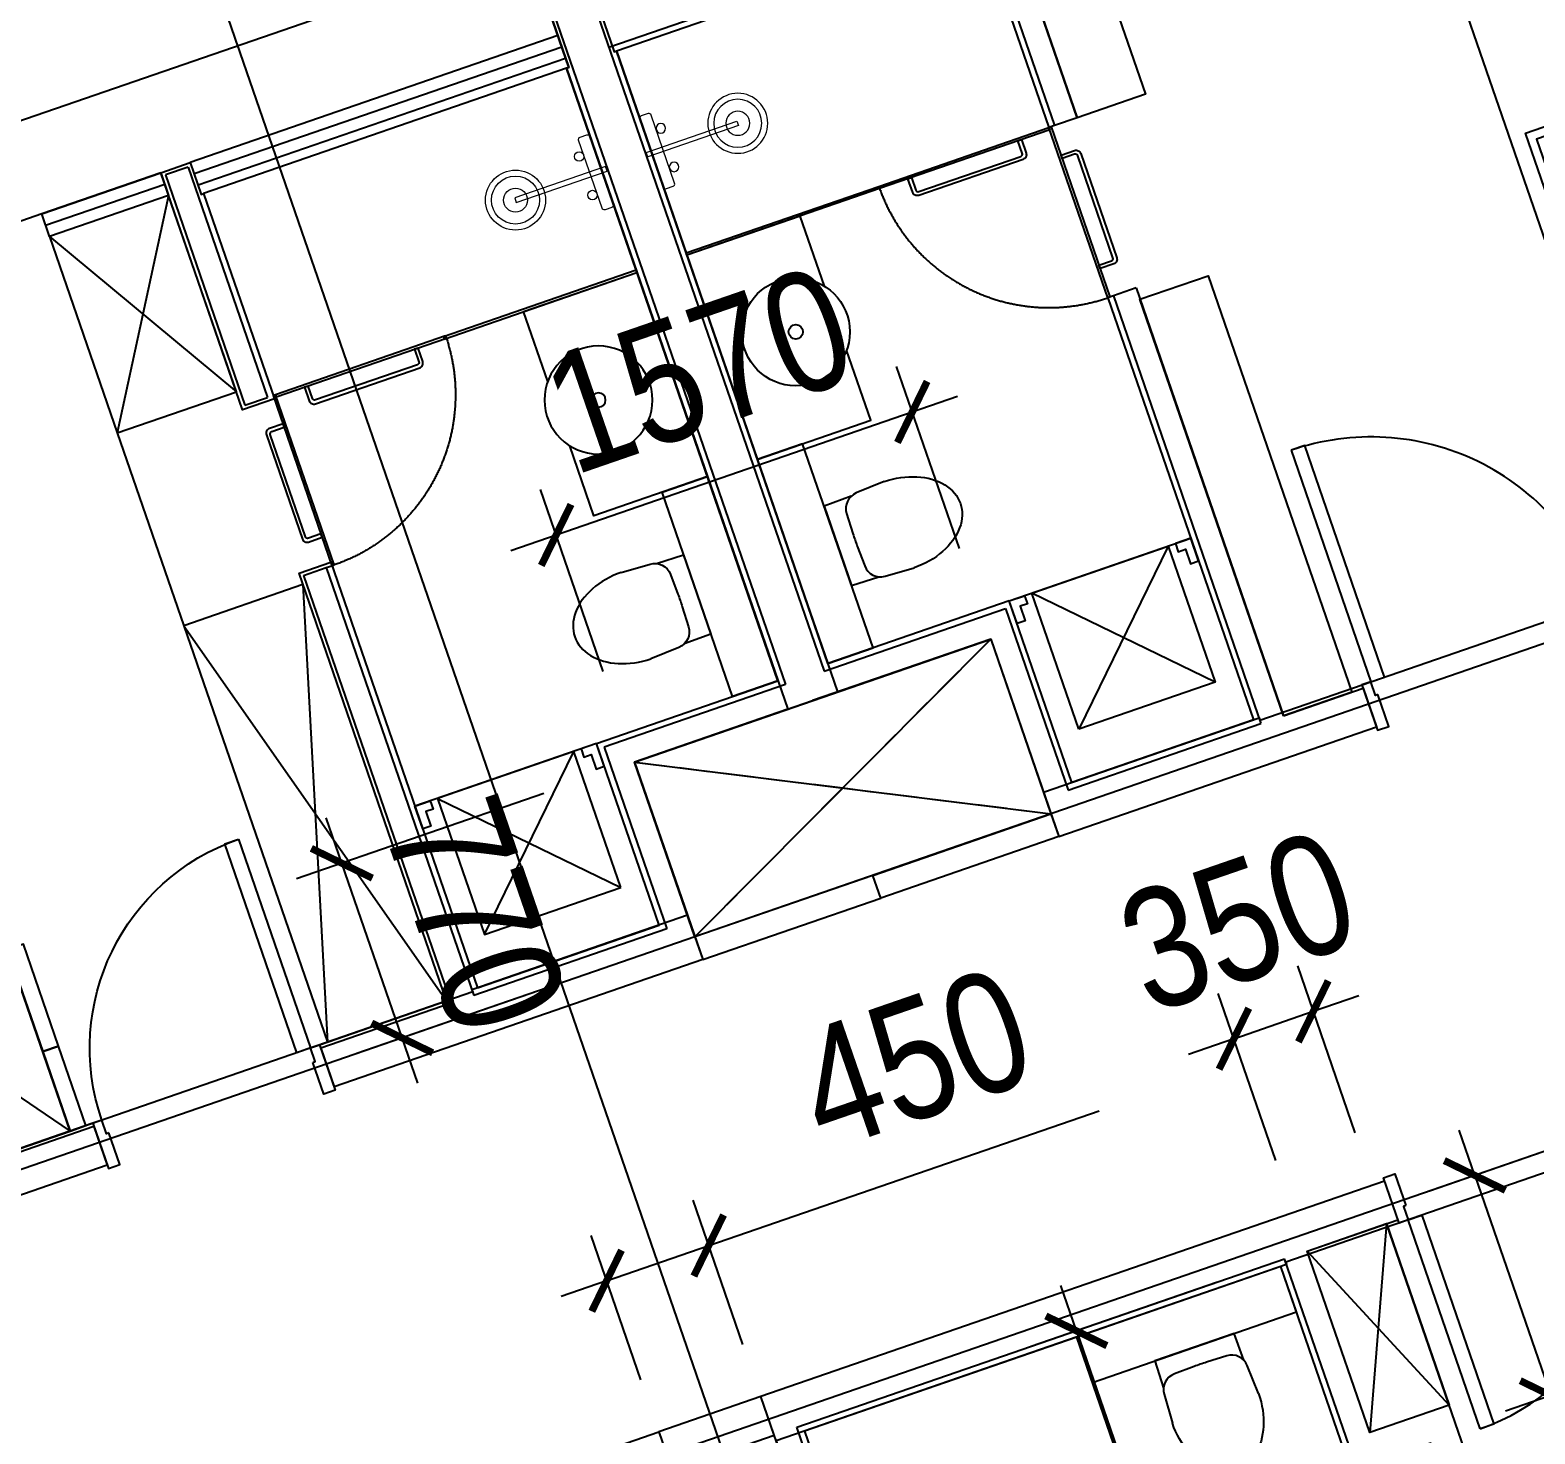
# Model space of a CAD drawing. Header units: millimetres. Extents: x -361699137 to 361252145, y -356478932 to 356523199.
# Drawn here: x -77126 to -70855, y 41145 to 46992 of the extents above; entities that cross this region are included whole.
import ezdxf

# ---------------------------------------------------------------- set-up
doc = ezdxf.new("R2010")
doc.units = ezdxf.units.MM
doc.header["$LTSCALE"] = 100
doc.header["$MEASUREMENT"] = 0
doc.set_wipeout_variables(frame=1)
doc.linetypes.add('ACAD_ISO03W100', pattern=[30, 12, -18])
doc.linetypes.add('HIDDEN', pattern=[0.375, 0.25, -0.125])
doc.layers.add('A- NOI THAT', color=3, linetype='Continuous', lineweight=9)
doc.layers.add('A-NoiThat', color=39, linetype='Continuous', lineweight=13)
for name, color, linetype in [('A-_FURN----_E-_N', 251, 'Continuous'), ('A-_SANIEQPT_E-_N', 251, 'Continuous'), ('A-ANNO-ROOM', 50, 'Continuous'), ('A-WALL-FNSH', 11, 'Continuous'), ('IDEA - dim', 251, 'Continuous'), ('KC', 5, 'Continuous'), ('KT-Cua', 36, 'Continuous'), ('KT-Khuat', 9, 'HIDDEN'), ('KT-Net manh', 139, 'Continuous'), ('KT-Tuong', 1, 'Continuous')]:
    doc.layers.add(name, color=color, linetype=linetype)
doc.layers.add('dien tich thong thuy', color=3, linetype='Continuous', plot=False)
doc.styles.add('220126_HDN_HBA typical plan$0$211210_HDN_HBA_TYPICAL PLAN CORE OPT 1$0$HBA-Text', font='GOTHIC.TTF')
doc.styles.add('Arial Narrow', font='ARIALN.TTF')
doc.dimstyles.new('ccu12-200', dxfattribs={"dimscale": 200, "dimtxt": 2.5, "dimasz": 1, "dimexe": 1, "dimexo": 2, "dimgap": 1, "dimtad": 1, "dimdec": 0, "dimdsep": 46, "dimtxsty": 'Arial Narrow', "dimblk": 'ARCHTICK', "dimcen": -1, "dimdle": 1, "dimclrd": 256, "dimclre": 256, "dimclrt": 3, "dimadec": 0, "dimazin": 2, "dimtfac": 0.1, "dimtdec": 0, "dimtmove": 0, "dimatfit": 1, "dimldrblk": 'ARCHTICK', "dimfxl": 1, "dimtvp": 0.833333, "dimtolj": 1, "dimtzin": 12, "dimarcsym": 0})

# ---------------------------------------------------------------- blocks, each defined once
blk = doc.blocks.new('220126_HDN_HBA typical plan$0$210902_YS plan 330pm ver13$0$TOTO-WC-CW822J')
at = {"color": 0}
blk.add_lwpolyline([(-177.2, -119.2), (-175, 0), (175, 0), (177.2, -119.2)], dxfattribs=at)
blk.add_lwpolyline([(-190, -270), (-183.4, -144.5, -0.39087), (-115.4, -78.2), (-27.8, -75.8, -0.013886), (27.8, -75.8), (115.4, -78.2, -0.39087), (183.4, -144.5), (190, -270)], format="xyb", dxfattribs=at)
blk.add_ellipse((0, -270), major_axis=(0, -270), ratio=0.703704, start_param=4.712389, end_param=7.853982, dxfattribs=at)
blk = doc.blocks.new('cuawc')
at = {"layer": 'IDEA - dim'}
blk.add_lwpolyline([(-760, 0), (-10, 0), (-10, -10), (-760, -10)], close=True, dxfattribs=at)
blk.add_lwpolyline([(-135, -10), (-135, -70, -0.414214), (-155, -90), (-615, -90, -0.414214), (-635, -70), (-635, -10), (-620, -10), (-620, -65, 0.414214), (-610, -75), (-160, -75, 0.414214), (-150, -65), (-150, -10), (-135, -10)], format="xyb", dxfattribs=at)
at = {"layer": 'KT-Cua'}
blk.add_lwpolyline([(-10, -750), (-10, 0), (0, 0), (0, -750)], close=True, dxfattribs=at)
blk.add_lwpolyline([(0, -125), (60, -125, -0.414214), (80, -145), (80, -605, -0.414214), (60, -625), (0, -625), (0, -610), (55, -610, 0.414214), (65, -600), (65, -150, 0.414214), (55, -140), (0, -140), (0, -125)], format="xyb", dxfattribs=at)
at = {"layer": 'KT-Net manh', "linetype": 'ACAD_ISO03W100', "ltscale": 4}
blk.add_arc((-10, 0), 750, 179.99974, 270.76459, dxfattribs=at)
blk = doc.blocks.new('A$C2A980E36')
at = {"ltscale": 0.5}
blk.add_lwpolyline([(-10, 0), (10, 0), (10, 400), (-10, 400)], close=True, dxfattribs=at)
blk.add_lwpolyline([(160, 60), (160, 30, -0.414214), (150, 20), (-150, 20, -0.414214), (-160, 30), (-160, 60, -0.414214), (-150, 70), (150, 70, -0.414214)], format="xyb", close=True, dxfattribs=at)
for centre, radius in [((0, 400), 125), ((0, 400), 100), ((0, 400), 50), ((-85, 90), 20), ((85, 90), 20)]:
    blk.add_circle(centre, radius, dxfattribs=at)
blk = doc.blocks.new('*U205')
at = {"ltscale": 5}
for points in [[(-300, -450), (300, -450), (300, 0), (-300, 0)], [(-15, -20), (15, -20), (15, -270), (-15, -270)], [(-261, -65), (261, -65), (261, -415), (-261, -415)]]:
    blk.add_lwpolyline(points, close=True, dxfattribs=at)
blk = doc.blocks.new('12')
at = {"layer": 'A-_FURN----_E-_N', "linetype": 'Continuous'}
for points in [[(1895, 4297.7), (995, 4297.7), (995, 4097.7), (1895, 4097.7)], [(995, 3497.7), (995, 3430.2), (959, 3430.2), (959, 3461.7), (895, 3461.7), (895, 3497.7)], [(395, 3397.7), (995, 3397.7), (995, 2797.7), (395, 2797.7)], [(995, 2697.7), (995, 2765.2), (959, 2765.2), (959, 2733.7), (895, 2733.7), (895, 2697.7)]]:
    blk.add_lwpolyline(points, close=True, dxfattribs=at)
at = {"layer": 'IDEA - dim'}
for p, q in [((3720, 4322.7), (3720, 2672.7)), ((995, 3497.7), (995, 2697.7)), ((2055, 2672.7), (2055, 2697.7)), ((2805, 2672.7), (2805, 2697.7))]:
    blk.add_line(p, q, dxfattribs=at)
for points in [[(0, 3622.7), (0, 4407.7), (100, 4407.7), (100, 3622.7)], [(2795, 3447.7), (2795, 4297.7), (2805, 4297.7), (2805, 3447.7)], [(170, 2572.7), (2005, 2572.7), (2005, 2272.7), (170, 2272.7)], [(2805, 2572.7), (3820, 2572.7), (3820, 2272.7), (2805, 2272.7)], [(125, 2172.7), (125, 2182.7), (185, 2182.7), (185, 2222.7), (-15, 2222.7), (-15, 2172.7)], [(1205, 2182.7), (185, 2182.7), (185, 2122.7), (1205, 2122.7)]]:
    blk.add_lwpolyline(points, close=True, dxfattribs=at)
for points in [[(2055, 2697.7), (195, 2697.7), (195, 3497.7), (995, 3497.7), (995, 4297.7), (3695, 4297.7), (3695, 2697.7), (2805, 2697.7)], [(2486.4, 3797.7), (2795, 3797.7), (2795, 4297.7), (1895, 4297.7), (1895, 3797.7), (2203.6, 3797.7)]]:
    blk.add_lwpolyline(points, dxfattribs=at)
at = {"layer": 'IDEA - dim', "elevation": 0}
blk.add_lwpolyline([(3720, 897.7), (870, 897.7)], dxfattribs=at)
at = {"layer": 'IDEA - dim'}
for radius in [225, 30]:
    blk.add_circle((2345, 3972.7), radius, dxfattribs=at)
at = {"layer": 'IDEA - dim', "extrusion": (2.71928e-09, -1.5929e-08, 1)}
blk.add_arc((185, 2182.7, 0), 1020, 270, 0, dxfattribs=at)
at = {"layer": 'KT-Khuat', "ltscale": 5, "extrusion": (2.71928e-09, -1.5929e-08, 1), "elevation": 0}
blk.add_lwpolyline([(870, 3622.7), (485, 4407.7), (100, 3622.7)], dxfattribs=at)
at = {"layer": 'KT-Net manh', "linetype": 'ACAD_ISO03W100', "ltscale": 4}
for p, q in [((395, 2797.7), (995, 3397.7)), ((995, 2797.7), (395, 3397.7))]:
    blk.add_line(p, q, dxfattribs=at)
at = {"layer": 'KT-Tuong'}
for p, q in [((870, 3622.7), (870, 4407.7)), ((9600, 4322.7), (970, 4322.7)), ((970, 4322.7), (970, 3522.7)), ((870, 3622.7), (0, 3622.7)), ((170, 3522.7), (170, 2672.7)), ((970, 3522.7), (170, 3522.7)), ((2055, 2672.7), (170, 2672.7)), ((2055, 2572.7), (2055, 2672.7)), ((3820, 2672.7), (2805, 2672.7)), ((2805, 2572.7), (2805, 2672.7)), ((2055, 2572.7), (170, 2572.7)), ((3820, 2572.7), (2805, 2572.7))]:
    blk.add_line(p, q, dxfattribs=at)
for points in [[(0, 3622.7), (0, 2222.7)], [(170, 2572.7), (170, 2222.7), (0, 2222.7)]]:
    blk.add_lwpolyline(points, dxfattribs=at)
at = {"layer": 'A-_SANIEQPT_E-_N', "extrusion": (-3.30872e-24, -6.61744e-24, -1), "zscale": -1, "rotation": 2.397439466335783e-12}
blk.add_blockref('220126_HDN_HBA typical plan$0$210902_YS plan 330pm ver13$0$TOTO-WC-CW822J', (-1445, 4097.7), dxfattribs=at)
at = {"layer": 'A-_SANIEQPT_E-_N', "linetype": 'Continuous', "extrusion": (-2.71928e-09, 1.5929e-08, -1), "zscale": -1, "rotation": 179.9999999660112}
blk.add_blockref('*U205', (-1835, 377.7, 0), dxfattribs=at)
at = {"layer": 'A-NoiThat', "extrusion": (-3.30872e-24, -6.61744e-24, -1), "zscale": -1, "rotation": 180.0000000000024}
blk.add_blockref('A$C2A980E36', (-3245, 4317.7), dxfattribs=at)
at = {"layer": 'IDEA - dim', "rotation": 270}
blk.add_blockref('cuawc', (2805, 2687.7), dxfattribs=at)
blk = doc.blocks.new('17-23F MEA_1BR (Type-2)$0$1X-LAMP1')
at = {"color": 0, "linetype": 'ByBlock', "lineweight": -2}
for p, q in [((0.033, -0.058), (-0.59, 1.022)), ((0.033, -0.058), (-0.59, 1.022)), ((0.033, 0.058), (-0.59, -1.022)), ((0.033, 0.058), (-0.59, -1.022)), ((-0.067, 0), (1.18, 0)), ((-0.067, 0), (1.18, 0))]:
    blk.add_line(p, q, dxfattribs=at)
at = {"color": 0, "linetype": 'ByBlock', "lineweight": -2, "const_width": 0.0333}
for points in [[(-0.481, 0.833), (-0.582, 1.009)], [(-0.481, 0.833), (-0.582, 1.009)], [(0.962, 0), (1.165, 0)], [(0.962, 0), (1.165, 0)], [(-0.481, -0.833), (-0.582, -1.009)], [(-0.481, -0.833), (-0.582, -1.009)]]:
    blk.add_lwpolyline(points, dxfattribs=at)
at = {"color": 0, "linetype": 'ByBlock', "lineweight": -2}
for radius in [1, 0.867, 0.867, 0.367, 0.367]:
    blk.add_circle((0, 0), radius, dxfattribs=at)
blk = doc.blocks.new('17-23F MEA_1BR (Type-2)$0$IFF-TABLE LAMP')
blk.add_line((40, 192.5), (40, 207.5))
at = {"ltscale": 10}
blk.add_lwpolyline([(0, 300), (0, 100)], dxfattribs=at)
blk.add_lwpolyline([(0, 192.5), (0, 207.5), (260, 207.5), (260, 192.5)], close=True)
blk.add_circle((240, 200), 150.4)
at = {"layer": 'A- NOI THAT'}
blk.add_line((220, 192.5), (220, 207.5), dxfattribs=at)
at = {"ltscale": 10, "xscale": 150.0000000000582, "yscale": 150.0000000000582, "zscale": 1068.863950547171, "rotation": 359.9999999945528}
blk.add_blockref('17-23F MEA_1BR (Type-2)$0$1X-LAMP1', (240, 200), dxfattribs=at)
blk = doc.blocks.new('bk')
at = {"layer": 'IDEA - dim'}
blk.add_lwpolyline([(0, -1377.5), (50, -1377.5), (50, 1812.5), (0, 1812.5), (0, 1577.5), (0, 1377.5)], close=True, dxfattribs=at)
blk.add_lwpolyline([(50, -1337.5), (65, -1337.5), (65, 1783.3), (50, 1783.3)], dxfattribs=at)
for centre in [(340, 1487.6), (340, -1052.5)]:
    blk.add_circle(centre, 225, dxfattribs=at)
blk.add_blockref('17-23F MEA_1BR (Type-2)$0$IFF-TABLE LAMP', (100, 1287.6), dxfattribs=at)
at = {"layer": 'IDEA - dim', "xscale": -1, "rotation": 180}
blk.add_blockref('17-23F MEA_1BR (Type-2)$0$IFF-TABLE LAMP', (100, -852.5), dxfattribs=at)
blk.add_wipeout([(2295, 1812.5), (688, 1812.5), (688, -1377.5), (2295, -1377.5)]).dxf.layer = 'IDEA - dim'
at = {"layer": 'IDEA - dim'}
blk.add_lwpolyline([(688, -1377.5), (2295, -1377.5), (2295, 1812.5), (688, 1812.5)], close=True, dxfattribs=at)
blk.add_wipeout([(2090, 1147.5), (2092, 1147.1), (2093.5, 1146), (2094.7, 1144.2), (2095, 1142.5), (2095, -707.5), (2094.6, -709.5), (2093.5, -711), (2091.9, -712.1), (2090, -712.5), (65, -712.5), (65, -701.1), (65, -697.9), (65, -687.5), (65, -680.6), (65, -670.4), (65, -662.5), (65, 1109.4), (65, 1116.6), (65, 1122.5), (65, 1128.4), (65, 1131.4), (65, 1135.9), (65, 1142), (65, 1147.5)]).dxf.layer = 'IDEA - dim'
for p, q in [((65, 1122.5), (2060, 1122.5)), ((2070, 1112.5), (2070, -677.5)), ((2060, -687.5), (65, -687.5))]:
    blk.add_line(p, q, dxfattribs=at)
for points in [[(65, 1147.5), (65, -712.5), (2090, -712.5, 0.414214), (2095, -707.5), (2095, 1142.5, 0.414214), (2090, 1147.5)], [(2065, 1097.5), (2065, -662.5, -0.414214), (2045, -682.5), (85, -682.5, -0.414214), (65, -662.5), (65, 1097.5, -0.414214), (85, 1117.5), (2045, 1117.5, -0.414214)]]:
    blk.add_lwpolyline(points, format="xyb", close=True, dxfattribs=at)
blk.add_lwpolyline([(953.8, 1117.5), (666.7, -682.5), (953.8, -682.5), (953.8, 1117.5)], dxfattribs=at)
for points in [[(130.5, 1020.2, 0.032227), (117.5, 280.8, 0.69541), (134.8, 263.2, -0.068192), (318.3, 282.3)], [(328.5, 994.7, -0.194778), (148.4, 1037.3, 0.69541), (130.5, 1020.2, -0.068699), (143.9, 927.2)], [(537.6, 578.9, -0.024407), (574.9, 1003.1, 0.682044), (557.8, 1020.8, -0.019119), (351.1, 998.8)], [(359.6, 327.3, 0.037389), (362.2, 794.6, -0.69541), (375.9, 809.2, 0.212902), (666.1, 818.3, -0.682044), (680.7, 804.7, 0.003833), (664.1, 387.6)], [(537.6, 578.9, 0.037804), (560.3, 279.5, -0.682044), (543.3, 261.9, 0.015388), (377.4, 275.9, 0.015388)], [(662.8, 456, 0.128337), (681.2, 297.8, -0.682044), (667.7, 283.2, 0.016516), (473.4, 299.4)], [(453.9, 302.6, 0.294307), (365.8, 261, -0.69541), (351, 274.5, 0.068699), (360.2, 350.1)], [(351.7, 277.2, 0.001401), (336.5, 277.8)], [(130.5, -585.2, -0.032227), (117.5, 154.2, -0.69541), (134.8, 171.8, 0.068192), (318.3, 152.7)], [(351.7, 157.8, -0.001401), (336.5, 157.2)], [(453.9, 132.4, -0.294307), (365.8, 174, 0.69541), (351, 160.5, -0.068699), (360.2, 84.9)], [(537.6, -143.9, -0.037804), (560.3, 155.5, 0.682044), (543.3, 173.1, -0.015388), (377.4, 159.1, -0.015388)], [(662.8, -21, -0.128337), (681.2, 137.2, 0.682044), (667.7, 151.8, -0.016516), (473.4, 135.6)], [(359.6, 107.7, -0.037389), (362.2, -359.6, 0.69541), (375.9, -374.2, -0.212902), (666.1, -383.3, 0.682044), (680.7, -369.7, -0.003833), (664.1, 47.4)], [(537.6, -143.9, 0.024407), (574.9, -568.1, -0.682044), (557.8, -585.8, 0.019119), (351.1, -563.8)], [(328.5, -559.7, 0.194778), (148.4, -602.3, -0.69541), (130.5, -585.2, 0.068699), (143.9, -492.2)]]:
    blk.add_lwpolyline(points, format="xyb", dxfattribs=at)
for centre, radius, start, end in [((2060, 1112.5), 10, 0, 90), ((-1855.9, 412.1), 2090.5, 9.44935, 17.06146), ((332.4, 949.6), 44.8, 89.52383, 188.11846), ((359.1, 926.2), 73.1, 96.32596, 166.52143), ((327.9, 957.3), 37.4, 82.49582, 89.13236), ((2378.3, 392.5), 1926.6, 161.77314, 168.29866), ((293.4, 941.5), 118.9, 227.91837, 277.17361), ((-292.2, 496.1), 730, 347.77688, 24.55316), ((1225.3, 478.9), 649.2, 149.25843, 194.81245), ((484.3, 602.3), 176.4, 357.83905, 7.86668), ((448.9, 520.9), 216.5, 327.03242, 2.61298), ((602.3, 457.2), 61, 297.55962, 351.53206), ((317.9, 327.1), 44.8, 171.88154, 270.47617), ((344.6, 350.4), 73.1, 193.47857, 263.67404), ((457.8, 339.1), 36.7, 173.41731, 272.24549), ((478.6, 358.4), 59.2, 194.74296, 264.93843), ((216.5, 194.2), 118.9, 63.63493, 137.08163), ((216.5, 240.8), 118.9, 222.91837, 296.36507), ((317.9, 107.9), 44.8, 89.52383, 188.11846), ((344.6, 84.6), 73.1, 96.32596, 166.52143), ((457.8, 95.9), 36.7, 87.75451, 186.58269), ((478.6, 76.6), 59.2, 95.06157, 165.25704), ((-292.2, -61.1), 730, 335.44684, 12.22312), ((1225.3, -43.9), 649.2, 165.18755, 210.74157), ((602.3, -22.2), 61, 8.46794, 62.44038), ((448.9, -85.9), 216.5, 357.38702, 32.96758), ((484.3, -167.3), 176.4, 352.13332, 2.16095), ((-1855.9, 22.9), 2090.5, 342.93854, 350.55065), ((2378.3, 42.5), 1926.6, 191.70134, 198.22686), ((293.4, -506.5), 118.9, 82.82639, 132.08163), ((332.4, -514.6), 44.8, 171.88154, 270.47617), ((359.1, -491.2), 73.1, 193.47857, 263.67404), ((327.9, -522.3), 37.4, 270.86764, 277.50418), ((2060, -677.5), 10, 270, 0)]:
    blk.add_arc(centre, radius, start, end, dxfattribs=at)
blk = doc.blocks.new('stdo')
at = {"layer": 'A-_FURN----_E-_N', "linetype": 'Continuous'}
for points in [[(135, -8805), (135, -9705), (335, -9705), (335, -8805)], [(935, -9705), (1002.5, -9705), (1002.5, -9741), (971, -9741), (971, -9805), (935, -9805)], [(1035, -10305), (1035, -9705), (1635, -9705), (1635, -10305)], [(1735, -9705), (1667.5, -9705), (1667.5, -9741), (1699, -9741), (1699, -9805), (1735, -9805)], [(3535, -10165), (3465, -10165), (3465, -9715), (3535, -9715)], [(4135, -10515), (3535, -10515), (3535, -9715), (4135, -9715)], [(3535, -10515), (3465, -10515), (3465, -10165), (3535, -10165)]]:
    blk.add_lwpolyline(points, close=True, dxfattribs=at)
at = {"layer": 'A-WALL-FNSH', "color": 5}
for p, q in [((125, -6915), (1745, -6915)), ((2400, -6915), (1875, -6915))]:
    blk.add_line(p, q, dxfattribs=at)
at = {"layer": 'IDEA - dim'}
for p, q in [((125, -6865), (1745, -6865)), ((1875, -6865), (2400, -6865)), ((125, -6965), (1745, -6965)), ((1760, -8645), (1735, -8645)), ((1875, -8680), (2400, -8680)), ((2400, -8680), (2400, -10515)), ((935, -9705), (1735, -9705))]:
    blk.add_line(p, q, dxfattribs=at)
for points in [[(2435, -10515), (1875, -10515), (1875, -8630), (1735, -8630), (1735, -10505), (935, -10505), (935, -9705), (135, -9705), (135, -7005), (1735, -7005), (1735, -7910), (1875, -7910), (1875, -6865), (1745, -6865), (1745, -7005), (1735, -7005)], [(635, -8213.6), (635, -7905), (135, -7905), (135, -8805), (635, -8805), (635, -8496.4)], [(3435, -10530), (3435, -10700)]]:
    blk.add_lwpolyline(points, dxfattribs=at)
for points in [[(2400, -6865), (1875, -6865), (1875, -6965), (2400, -6965)], [(1875, -6965), (2400, -6965), (2400, -7830), (1875, -7830)], [(985, -7905), (135, -7905), (135, -7895), (985, -7895)], [(2475, -9595), (2475, -10515), (2535, -10515), (2535, -9595)], [(2485, -10575), (2475, -10575), (2475, -10515), (2435, -10515), (2435, -10715), (2485, -10715)], [(3385, -10575), (3395, -10575), (3395, -10515), (3435, -10515), (3435, -10715), (3385, -10715)], [(810, -10700), (25, -10700), (25, -10600), (810, -10600)]]:
    blk.add_lwpolyline(points, close=True, dxfattribs=at)
for radius in [225, 30]:
    blk.add_circle((460, -8355), radius, dxfattribs=at)
blk.add_arc((2475, -10515), 920, 0, 90, dxfattribs=at)
at = {"layer": 'KT-Khuat', "ltscale": 5}
blk.add_lwpolyline([(810, -9830), (25, -10215), (810, -10600)], dxfattribs=at)
at = {"layer": 'KT-Net manh', "linetype": 'ACAD_ISO03W100', "ltscale": 4}
for p, q in [((2400, -6865), (3535, -6865)), ((2400, -7830), (2400, -8680)), ((1635, -10305), (1035, -9705)), ((1635, -9705), (1035, -10305)), ((4135, -9715), (3535, -10515))]:
    blk.add_line(p, q, dxfattribs=at)
at = {"layer": 'KT-Net manh'}
blk.add_lwpolyline([(3435, -10515), (4135, -10515), (4135, -1100), (4150, -1100)], dxfattribs=at)
at = {"layer": 'KT-Net manh', "linetype": 'ACAD_ISO03W100', "ltscale": 4}
for points in [[(1875, -6965), (2400, -7830)], [(2400, -6965), (1875, -7830)], [(2400, -8680), (1875, -10515)], [(1875, -8680), (2400, -10515)]]:
    blk.add_lwpolyline(points, dxfattribs=at)
at = {"layer": 'KT-Tuong'}
for p, q in [((110, -1100), (110, -9730)), ((1760, -6880), (1760, -7895)), ((1760, -6880), (1860, -6880)), ((1860, -6880), (1860, -7895)), ((1860, -7895), (1760, -7895)), ((1760, -8645), (1760, -10530)), ((1860, -8645), (1760, -8645)), ((1860, -8645), (1860, -10530)), ((110, -9730), (910, -9730)), ((910, -9730), (910, -10530)), ((810, -9830), (25, -9830)), ((810, -9830), (810, -10700)), ((910, -10530), (1760, -10530))]:
    blk.add_line(p, q, dxfattribs=at)
for points in [[(1860, -10530), (2435, -10530), (2435, -10700)], [(3435, -10530), (4175, -10530)], [(810, -10700), (2435, -10700)], [(3435, -10700), (4175, -10700)]]:
    blk.add_lwpolyline(points, dxfattribs=at)
at = {"layer": 'A-_SANIEQPT_E-_N', "xscale": -1.000000000000001, "rotation": 90}
blk.add_blockref('220126_HDN_HBA typical plan$0$210902_YS plan 330pm ver13$0$TOTO-WC-CW822J', (335, -9255), dxfattribs=at)
at = {"layer": 'A-NoiThat', "extrusion": (0, 0, -1), "zscale": -1.000000000000001, "rotation": 90}
blk.add_blockref('A$C2A980E36', (-115, -7455), dxfattribs=at)
at = {"layer": 'IDEA - dim'}
blk.add_blockref('cuawc', (1735, -7895), dxfattribs=at)
blk.add_blockref('bk', (125, -5092.5), dxfattribs=at)
at = {"layer": 'KT-Net manh'}
blk.add_lwpolyline([(135, -7005), (125, -7005), (125, -1100), (110, -1100)], dxfattribs=at)
blk = doc.blocks.new('13')
at = {"layer": 'IDEA - dim'}
blk.add_lwpolyline([(-1170, -8600), (-1095, -8600), (-1095, -8250), (-195, -8250), (-195, -6150), (-1995, -6150), (-1995, -6650)], dxfattribs=at)
for points in [[(-195, -7350), (-195, -6150), (-1095, -6150), (-1095, -7350)], [(-195, -8250), (-195, -7350), (-395, -7350), (-395, -8250)], [(-125, -8825), (-125, -8815), (-185, -8815), (-185, -8775), (15, -8775), (15, -8825)], [(-1105, -8815), (-185, -8815), (-185, -8875), (-1105, -8875)]]:
    blk.add_lwpolyline(points, close=True, dxfattribs=at)
blk.add_arc((-185, -8815), 920, 180, 270, dxfattribs=at)
at = {"layer": 'KT-Net manh', "linetype": 'ACAD_ISO03W100', "ltscale": 4}
for p, q in [((-170, -8375), (-970, -8725)), ((-170, -8725), (-970, -8375))]:
    blk.add_line(p, q, dxfattribs=at)
at = {"layer": 'KT-Tuong'}
for p, q in [((0, -2825), (0, -5575)), ((0, -8775), (0, -6025)), ((-2020, -6125), (-170, -6125)), ((-170, -6125), (-170, -8275)), ((-1070, -8275), (-170, -8275)), ((-1170, -8725), (-170, -8725))]:
    blk.add_line(p, q, dxfattribs=at)
for points in [[(0, -5575), (-1995, -5575), (-1995, -6025), (0, -6025)], [(-970, -8725), (-970, -8375), (-170, -8375), (-170, -8775)]]:
    blk.add_lwpolyline(points, dxfattribs=at)
blk.add_lwpolyline([(0, -6025), (0, -5575), (-170, -5575), (-170, -6025)], close=True, dxfattribs=at)
at = {"layer": 'IDEA - dim', "xscale": -1.000000000000001, "rotation": 270}
blk.add_blockref('220126_HDN_HBA typical plan$0$210902_YS plan 330pm ver13$0$TOTO-WC-CW822J', (-395, -7800), dxfattribs=at)
blk = doc.blocks.new('A$C1AAC5519')
at = {"layer": 'A-ANNO-ROOM', "insert": (773, 1216.6), "char_height": 600, "attachment_point": 2, "rotation": 50.44883, "style": '220126_HDN_HBA typical plan$0$211210_HDN_HBA_TYPICAL PLAN CORE OPT 1$0$HBA-Text'}
blk.add_mtext_dynamic_manual_height_columns('S.B1.', width=722857412.874, gutter_width=9765.6, heights=[0], dxfattribs=at)
blk = doc.blocks.new('A$C418F5BC8')
at = {"layer": 'A-ANNO-ROOM', "insert": (648.1, 1090.8), "char_height": 600, "attachment_point": 2, "rotation": 50.44883, "style": '220126_HDN_HBA typical plan$0$211210_HDN_HBA_TYPICAL PLAN CORE OPT 1$0$HBA-Text'}
blk.add_mtext_dynamic_manual_height_columns('SL-S', width=722857412.874, gutter_width=9765.6, heights=[0], dxfattribs=at)
blk = doc.blocks.new('A$C2A6C5140')
at = {"layer": 'A-ANNO-ROOM', "insert": (731.4, 1190, 0), "char_height": 600, "attachment_point": 2, "rotation": 50.44883, "style": '220126_HDN_HBA typical plan$0$211210_HDN_HBA_TYPICAL PLAN CORE OPT 1$0$HBA-Text'}
blk.add_mtext_dynamic_manual_height_columns('2-BR', width=722857412.874, gutter_width=9765.6, heights=[0], dxfattribs=at)
blk = doc.blocks.new('A$C5388591E')
at = {"layer": 'A-ANNO-ROOM', "insert": (894.3, 842.2, 0), "char_height": 600, "attachment_point": 2, "rotation": 1.40647, "style": '220126_HDN_HBA typical plan$0$211210_HDN_HBA_TYPICAL PLAN CORE OPT 1$0$HBA-Text'}
blk.add_mtext_dynamic_manual_height_columns('3-BR', width=722857412.874, gutter_width=9765.6, heights=[0], dxfattribs=at)
blk = doc.blocks.new('A$C21AF0CCA')
at = {"layer": 'A-ANNO-ROOM', "insert": (1197.6, 814.7), "char_height": 600, "attachment_point": 2, "rotation": 0.10543, "style": '220126_HDN_HBA typical plan$0$211210_HDN_HBA_TYPICAL PLAN CORE OPT 1$0$HBA-Text'}
blk.add_mtext_dynamic_manual_height_columns('S.B1P.', width=722857412.874, gutter_width=9765.6, heights=[0], dxfattribs=at)
blk = doc.blocks.new('_ARCHTICK')
at = {"color": 0, "linetype": 'ByBlock', "const_width": 0.15}
blk.add_lwpolyline([(-0.5, -0.5), (0.5, 0.5)], dxfattribs=at)
blk = doc.blocks.new('*D419')
at = {"layer": 'Defpoints', "color": 0, "transparency": 16777216}
for p in [(68753.1, 5767.5), (69079.9, 4821), (67595.9, 4308.7)]:
    blk.add_point(p, dxfattribs=at)
at = {"layer": 'KC', "lineweight": -2, "transparency": 16777216}
for p, q in [((68949.4, 5199.1), (68687.8, 5956.6)), ((67080, 5189.9), (68942.2, 5832.8)), ((67465.3, 4686.8), (67203.8, 5444.2))]:
    blk.add_line(p, q, dxfattribs=at)
at = {"layer": 'KC', "lineweight": -2, "transparency": 16777216, "xscale": 200, "yscale": 200, "zscale": 200}
for p, rotation in [((68753.1, 5767.5), 19.04713882331331), ((67269.1, 5255.1), 199.0471388233133)]:
    blk.add_blockref('_ARCHTICK', p, dxfattribs=dict(at, rotation=rotation))
at = {"layer": 'KC', "color": 3, "transparency": 16777216, "insert": (67862.5, 5941.7), "char_height": 500, "attachment_point": 5, "rotation": 19.04714, "style": 'Arial Narrow'}
blk.add_mtext('\\A1;1570', dxfattribs=at)
blk = doc.blocks.new('*D420')
at = {"layer": 'Defpoints', "color": 0, "transparency": 16777216}
for p in [(67596, 4308.7), (66376, 3887.5), (67847.2, 3581)]:
    blk.add_point(p, dxfattribs=at)
at = {"layer": 'KC', "lineweight": -2, "transparency": 16777216}
for p, q in [((67217.9, 4178.2), (66187, 3822.2)), ((66692.5, 2970.8), (66310.7, 4076.6)), ((67469.1, 3450.5), (66438.2, 3094.6))]:
    blk.add_line(p, q, dxfattribs=at)
at = {"layer": 'KC', "lineweight": -2, "transparency": 16777216, "xscale": 200, "yscale": 200, "zscale": 200}
for p, rotation in [((66376, 3887.5), 109.0471379201577), ((66627.2, 3159.8), 289.0471379201578)]:
    blk.add_blockref('_ARCHTICK', p, dxfattribs=dict(at, rotation=rotation))
at = {"layer": 'KC', "color": 3, "transparency": 16777216, "insert": (66932, 3672.3), "char_height": 500, "attachment_point": 5, "rotation": 289.04714, "style": 'Arial Narrow'}
blk.add_mtext('\\A1;770', dxfattribs=at)
blk = doc.blocks.new('*D422')
at = {"layer": 'Defpoints', "color": 0, "transparency": 16777216}
for p in [(67904.9, 2295.1), (68177.7, 1505), (67752.3, 1358.2)]:
    blk.add_point(p, dxfattribs=at)
at = {"layer": 'KC', "lineweight": -2, "transparency": 16777216}
for p, q in [((67904.9, 2295.1), (69531.5, 2856.7)), ((68047.1, 1883.1), (67839.6, 2484.1)), ((67621.8, 1736.3), (67414.3, 2337.3)), ((67479.5, 2148.2), (67904.9, 2295.1)), ((67479.5, 2148.2), (67290.5, 2083))]:
    blk.add_line(p, q, dxfattribs=at)
at = {"layer": 'KC', "lineweight": -2, "transparency": 16777216, "xscale": 200, "yscale": 200, "zscale": 200}
for p, rotation in [((67904.9, 2295.1), 199.0471379536534), ((67479.5, 2148.2), 19.04713795365346)]:
    blk.add_blockref('_ARCHTICK', p, dxfattribs=dict(at, rotation=rotation))
at = {"layer": 'KC', "color": 3, "transparency": 16777216, "insert": (68758.7, 3071.5), "char_height": 500, "attachment_point": 5, "rotation": 19.04714, "style": 'Arial Narrow'}
blk.add_mtext('\\A1;450', dxfattribs=at)
blk = doc.blocks.new('*D423')
at = {"layer": 'Defpoints', "color": 0, "transparency": 16777216}
for p in [(70399, 2271.9), (70660.1, 1515.7), (69698.1, 1183.6)]:
    blk.add_point(p, dxfattribs=at)
at = {"layer": 'KC', "lineweight": -2, "transparency": 16777216}
for p, q in [((70020.9, 2141.4), (69248, 1874.6)), ((69437, 1939.8), (69371.8, 2128.9)), ((69437, 1939.8), (69698.1, 1183.6)), ((70282, 1385.2), (69509.1, 1118.4)), ((69698.1, 1183.6), (70254.4, -427.6))]:
    blk.add_line(p, q, dxfattribs=at)
at = {"layer": 'KC', "lineweight": -2, "transparency": 16777216, "xscale": 200, "yscale": 200, "zscale": 200}
for p, rotation in [((69437, 1939.8), 289.0471379535946), ((69698.1, 1183.6), 109.0471379535946)]:
    blk.add_blockref('_ARCHTICK', p, dxfattribs=dict(at, rotation=rotation))
at = {"layer": 'KC', "color": 3, "transparency": 16777216, "insert": (70471.9, 337.6), "char_height": 500, "attachment_point": 5, "rotation": 289.04714, "style": 'Arial Narrow'}
blk.add_mtext('\\A1;800', dxfattribs=at)
blk = doc.blocks.new('*D424')
at = {"layer": 'Defpoints', "color": 0, "transparency": 16777216}
for p in [(70424.4, 3270.7), (70729.8, 2386.2), (70399, 2271.9)]:
    blk.add_point(p, dxfattribs=at)
at = {"layer": 'KC', "lineweight": -2, "transparency": 16777216}
for p, q in [((70599.3, 2764.3), (70359.2, 3459.8)), ((70268.5, 2650), (70028.3, 3345.6)), ((70424.4, 3270.7), (70613.5, 3336)), ((70093.6, 3156.5), (70424.4, 3270.7)), ((70093.6, 3156.5), (69904.5, 3091.2))]:
    blk.add_line(p, q, dxfattribs=at)
at = {"layer": 'KC', "lineweight": -2, "transparency": 16777216, "xscale": 200, "yscale": 200, "zscale": 200}
for p, rotation in [((70424.4, 3270.7), 199.0471379536453), ((70093.6, 3156.5), 19.04713795364531)]:
    blk.add_blockref('_ARCHTICK', p, dxfattribs=dict(at, rotation=rotation))
at = {"layer": 'KC', "color": 3, "transparency": 16777216, "insert": (70110.4, 3644), "char_height": 500, "attachment_point": 5, "rotation": 19.04714, "style": 'Arial Narrow'}
blk.add_mtext('\\A1;350', dxfattribs=at)
blk = doc.blocks.new('*D426')
at = {"layer": 'Defpoints', "color": 0, "transparency": 16777216}
for p in [(71959.4, 2884.7), (72276, 1967.8), (71413.9, 1670.2)]:
    blk.add_point(p, dxfattribs=at)
at = {"layer": 'KC', "lineweight": -2, "transparency": 16777216}
for p, q in [((71097.4, 2587.1), (71032.1, 2776.2)), ((71581.3, 2754.2), (70908.3, 2521.8)), ((71097.4, 2587.1), (71413.9, 1670.2)), ((71897.9, 1837.3), (71224.9, 1604.9)), ((71413.9, 1670.2), (71970.2, 59))]:
    blk.add_line(p, q, dxfattribs=at)
at = {"layer": 'KC', "lineweight": -2, "transparency": 16777216, "xscale": 200, "yscale": 200, "zscale": 200}
for p, rotation in [((71097.4, 2587.1), 289.0471379536544), ((71413.9, 1670.2), 109.0471379536544)]:
    blk.add_blockref('_ARCHTICK', p, dxfattribs=dict(at, rotation=rotation))
at = {"layer": 'KC', "color": 3, "transparency": 16777216, "insert": (72187.7, 824.2), "char_height": 500, "attachment_point": 5, "rotation": 289.04714, "style": 'Arial Narrow'}
blk.add_mtext('\\A1;970', dxfattribs=at)
blk = doc.blocks.new('A$C0e39c971')
at = {"layer": 'KC', "ltscale": 2000}
for p, q in [((-28366.2, -2794), (-10200.9, -55409.2)), ((-15326.3, -15341.6), (-58735.3, -30328.5)), ((-14673.7, -17232.1), (-58082.6, -32219))]:
    blk.add_line(p, q, dxfattribs=at)
at = {"layer": 'KC'}
for p, q in [((-21316.3, -16595.2), (-22549, -17835.5)), ((-22800.3, -17107.6), (-21065, -17323.1)), ((-19666.3, -19030.1), (-19736.1, -19900.5)), ((-19997.2, -19144.3), (-19405.3, -19786.3))]:
    blk.add_line(p, q, dxfattribs=at)
at = {"layer": 'KC', "elevation": 0}
for points in [[(-22800.3, -17107.6), (-21316.3, -16595.2), (-21065, -17323.1), (-22549, -17835.5), (-22800.3, -17107.6)], [(-19997.2, -19144.3), (-19666.3, -19030.1), (-19405.3, -19786.3), (-19736.1, -19900.5), (-19997.2, -19144.3)]]:
    blk.add_lwpolyline(points, dxfattribs=at)
at = {"layer": 'KC'}
for base, p1, p2, angle, picture, middle in [((-21643, -15648.8), (-22800.3, -17107.6), (-21316.3, -16595.2), 19.04714, '*D419', (-22385.1, -15904.9)), ((-24020.2, -17528.8), (-22549, -17835.2), (-22800.2, -17107.6), 109.04714, '*D420', (-23894.6, -17892.6)), ((-19971.7, -18145.5), (-19997.2, -19144.3), (-19666.3, -19030.1), 19.04714, '*D424', (-20137.1, -18202.6))]:
    dim = blk.add_linear_dim(base=base, p1=p1, p2=p2, angle=angle, dimstyle='ccu12-200', override={"dimzin": 0}, dxfattribs=at)
    dim.commit()
    dim.dimension.update_dxf_attribs({"geometry": picture, "text_midpoint": middle, "dimtype": 129, "insert": (-90396.2, -21416.3)})
for p1, p2, distance, picture, middle in [((-22643.9, -20058.1), (-22218.5, -19911.2), 835.8, '*D422', (-21637.5, -18344.8)), ((-18436.7, -18531.5), (-18120.2, -19448.4), -912, '*D426', (-18208.5, -20592.1)), ((-19997.2, -19144.3), (-19736.1, -19900.5), -1017.7, '*D423', (-19924.3, -21078.7))]:
    dim = blk.add_aligned_dim(p1=p1, p2=p2, distance=distance, dimstyle='ccu12-200', override={"dimzin": 0}, dxfattribs=at)
    dim.commit()
    dim.dimension.update_dxf_attribs({"geometry": picture, "text_midpoint": middle, "insert": (-90396.2, -21416.3)})

msp = doc.modelspace()

# ---------------------------------------------------------------- block references
at = {"layer": 'IDEA - dim', "extrusion": (-1.41695e-08, -7.76877e-09, 1), "rotation": 109.0471379200311}
msp.add_blockref('12', (-69414.3, 44815.4, 0), dxfattribs=at)

# ---------------------------------------------------------------- next in the draw order: block references
at = {"layer": 'IDEA - dim', "extrusion": (1.04819e-08, 9.63592e-09, 1), "xscale": -1, "rotation": 19.04713796062437}
msp.add_blockref('stdo', (-77048.9, 53499.3, 0), dxfattribs=at)

# ---------------------------------------------------------------- next in the draw order: linework, layer by layer
at = {"layer": 'dien tich thong thuy', "elevation": 0}
msp.add_lwpolyline([(-69756, 44893.2), (-70679.7, 47568.4), (-70490.6, 47633.7), (-71982.7, 51951.1, 0.413834), (-74269.8, 53065.2), (-76548.9, 52280.8), (-74692, 46902.3), (-74682.5, 46905.6), (-73760.6, 44235.3), (-73122.6, 44455.5), (-72902.3, 43817.5), (-72004.3, 44127.5), (-72001, 44118.1)], format="xyb", close=True, dxfattribs=at)
for points in [[(-79614.7, 48260.4), (-80533.3, 50921.1), (-76742.8, 52229.7), (-74881, 46837.1), (-74890.5, 46833.8), (-73968.5, 44163.5), (-74606.6, 43943.2), (-74386.3, 43305.1), (-75284.3, 42995.1), (-75281, 42985.7), (-77526, 42210.6), (-78449.6, 44885.8)], [(-71889.8, 41850.2), (-74016.6, 41115.9), (-73421, 39390.8), (-73539.2, 39350.1), (-72539, 36453), (-72430.3, 36490.6), (-71517.4, 33843.4), (-69063.6, 34690.6), (-68940.7, 34733), (-66416.9, 35604.3), (-68640.9, 42046.2), (-69926.4, 41602.4), (-70215.3, 42438.9), (-70489.4, 42344.3), (-71406.3, 42027.7), (-71893.1, 41859.7), (-71889.8, 41850.2)]]:
    msp.add_lwpolyline(points, dxfattribs=at)

# ---------------------------------------------------------------- next in the draw order: block references
at = {"layer": 'A-ANNO-ROOM'}
for p in [(-259643.7, 30107.5, 0), (-265285.3, 28918.9, 0), (-245554.4, 25356.8, 0), (-227992.2, 24030.2, 0), (-256709.5, 21832.9, 0), (-262170.1, 20336.7, 0), (-227340, 20267.8, 0), (-224467.8, 15310.1, 0)]:
    msp.add_blockref('A$C21AF0CCA', p, dxfattribs=at)
at = {"layer": 'dien tich thong thuy'}
for name, p, rotation in [('A$C2A6C5140', (-231902.2, 41866.7, 0), 310.9576437198666), ('A$C2A6C5140', (-223136.1, 38294.9, 0), 310.9576437198666), ('A$C2A6C5140', (-179022.3, 13510.4, 0), 310.9576437198666), ('A$C2A6C5140', (-199561.1, 2743, 0), 310.9576437198666), ('A$C2A6C5140', (-176749.4, 2773.7, 0), 310.9576437198666), ('A$C2A6C5140', (-192735.1, 2545.1, 0), 310.9576437198666), ('A$C418F5BC8', (-243956.4, 39603.9, 0), 309.6632197063607), ('A$C418F5BC8', (-248126.4, 37597.1, 0), 309.6632197063607), ('A$C418F5BC8', (-251890.4, 36548.6, 0), 309.6632197063607), ('A$C418F5BC8', (-255839.4, 34945, 0), 309.6632197063607), ('A$C1AAC5519', (-240877.1, 28052.6, 0), 309.6566028083925), ('A$C1AAC5519', (-219521.6, 27682.2, 0), 309.6566028083925), ('A$C1AAC5519', (-217651.9, 24628, 0), 309.6566028083925), ('A$C1AAC5519', (-267764, 19262.7, 0), 309.6566028083925), ('A$C418F5BC8', (-223053.1, 10712.7, 0), 309.6632197063607), ('A$C1AAC5519', (-213503.8, 3324.6, -0.3), 309.6566028083925), ('A$C1AAC5519', (-207798.7, 3064.6, 0), 309.6566028083925), ('A$C1AAC5519', (-184128.2, 2786.5, 0), 309.6566028083925)]:
    msp.add_blockref(name, p, dxfattribs=dict(at, rotation=rotation))
for p in [(-273086, 28673.9, 0), (-220441.7, 3035.2, 0)]:
    msp.add_blockref('A$C5388591E', p, dxfattribs=at)
at = {"layer": 'IDEA - dim', "rotation": 109.0471379536515}
msp.add_blockref('13', (-79775.4, 39334), dxfattribs=at)
at = {"layer": 'KC'}
msp.add_blockref('A$C0e39c971', (-51806.2, 61050.6), dxfattribs=at)

doc.saveas('drawing.dxf')
